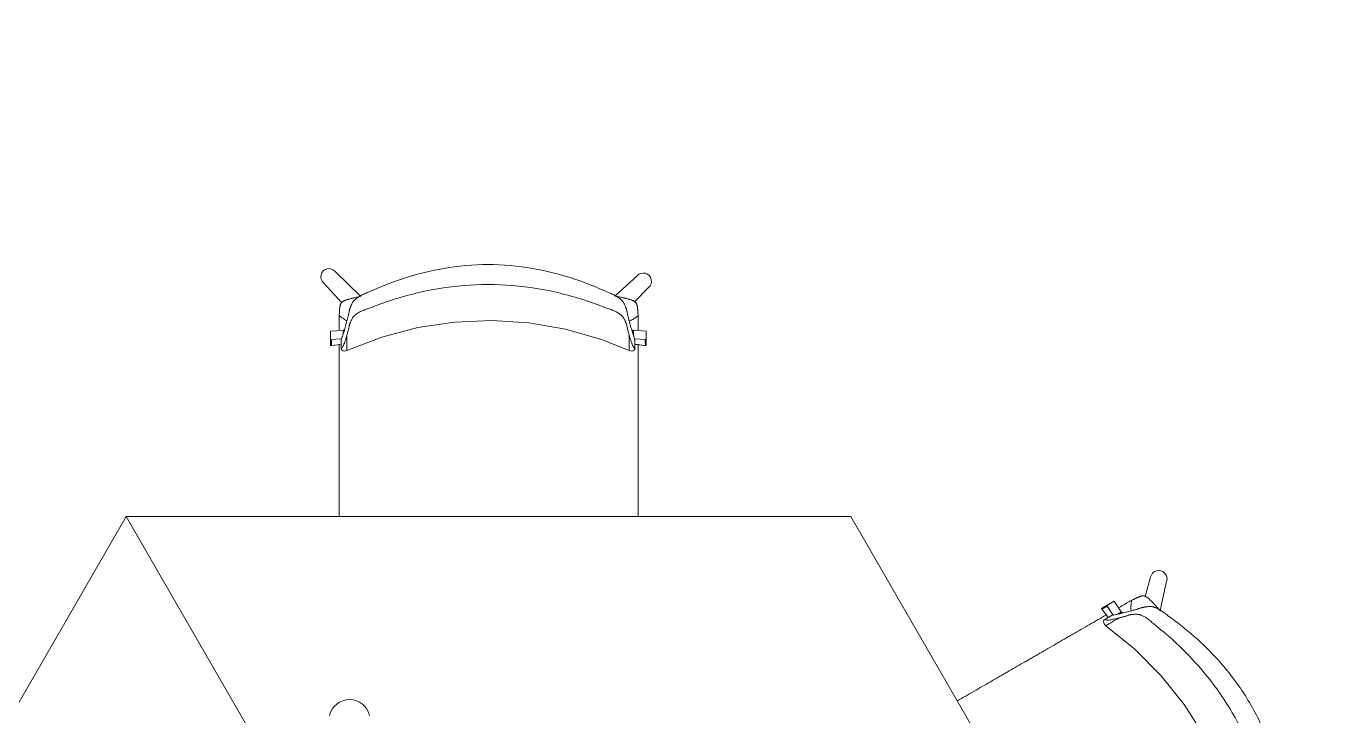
# Model space of a CAD drawing. Header units: millimetres. Extents: x 155920 to 295199, y -4084 to 97293.
# Drawn here: x 181475 to 183568, y 21402 to 22496 of the extents above; entities that cross this region are included whole.
import ezdxf

# ---------------------------------------------------------------- set-up
doc = ezdxf.new("R2010")
doc.units = ezdxf.units.MM
doc.header["$MEASUREMENT"] = 0
doc.layers.add('A-GENM', color=8, linetype='CONTINUOUS', lineweight=9)
doc.layers.add('I-FURN', color=8, linetype='CONTINUOUS', lineweight=9)
doc.layers.add('Social Distancing', color=7, linetype='CONTINUOUS')

msp = doc.modelspace()

# ---------------------------------------------------------------- linework, layer by layer
at = {"layer": 'A-GENM'}
msp.add_arc((181987.5, 21394.4), 32.5, 12.6804, 167.3196, dxfattribs=at)
at = {"layer": 'I-FURN'}
for p, q in [((182005.5, 22067), (181964.9, 22106.5)), ((181946.1, 22088.3), (181975.1, 22056.7)), ((182443.8, 22099.8), (182408.7, 22067.5)), ((182439.9, 22058.3), (182462, 22081.1)), ((182095.7, 22017.4), (182154.1, 22026.3)), ((182154.1, 22026.3), (182213.2, 22028.9)), ((182213.2, 22028.9), (182272.2, 22025)), ((182272.2, 22025), (182330.4, 22014.8)), ((181957.1, 22002), (181957.1, 21988.8)), ((181957.4, 22011.8), (181977.3, 22013.1)), ((181957.4, 21998.4), (181957.4, 22011.8)), ((181977.3, 22013.1), (181977.3, 22007.2)), ((181978.3, 22013.2), (181978.3, 22010.1)), ((181983.4, 21980.9), (182038.5, 22002.2)), ((182038.5, 22002.2), (182095.7, 22017.4)), ((182330.4, 22014.8), (182387.2, 21998.4)), ((182437.2, 22007.2), (182437.2, 22013.1)), ((182438.2, 22013.2), (182458.1, 22011.8)), ((182438.2, 22004.3), (182438.2, 22013.2)), ((182458.1, 22011.8), (182458.1, 21998.5)), ((182458.4, 21988.7), (182458.4, 22002.1)), ((181974.8, 21999.6), (181957.4, 21998.4)), ((181958, 21988.8), (181974.3, 21990.8)), ((181958.7, 21988.8), (181974.3, 21990.7)), ((181974.3, 21984.5), (181974.3, 21998.2)), ((181974.3, 21982.5), (181975.8, 21981.4)), ((181975.8, 21981.4), (181977.6, 21980.7)), ((181977.6, 21980.7), (181979.1, 21980.3)), ((181981.3, 21980.4), (181983.4, 21980.9)), ((182387.2, 21998.4), (182431.2, 21980.9)), ((182433.3, 21980.4), (182431.2, 21980.9)), ((182437, 21980.7), (182435.5, 21980.3)), ((182438.7, 21981.4), (182437, 21980.7)), ((182440.3, 21982.5), (182438.7, 21981.4)), ((182458.1, 21998.5), (182439.7, 21999.7)), ((182457.1, 21998.4), (182439.8, 21999.6)), ((182440.3, 21984.5), (182440.3, 21998.2)), ((182440.3, 21990.9), (182458.4, 21988.7)), ((182440.3, 21990.8), (182456.7, 21988.8)), ((181979.1, 21980.3), (181981.3, 21980.4)), ((182435.5, 21980.3), (182433.3, 21980.4)), ((181633, 21717.5), (181058.1, 20721.5)), ((182188.1, 20756.2), (181633, 21717.5)), ((182783, 21717.5), (181633, 21717.5)), ((181633, 21717.5), (182188.1, 20756.2)), ((183358.1, 20721.6), (182783, 21717.5)), ((183258.7, 21621.1), (183250.1, 21590.6)), ((183273.7, 21568.2), (183284, 21614.7)), ((183189.2, 21576.4), (183200.7, 21583)), ((183200.7, 21583), (183211.9, 21566.5)), ((183192.1, 21578.5), (183180.6, 21571.8)), ((183180.6, 21571.8), (183191.5, 21557.2)), ((183181, 21571), (183191.4, 21557.1)), ((183199.4, 21561.1), (183189.2, 21576.4)), ((183199.3, 21561.1), (183189.6, 21575.5)), ((183211.9, 21566.5), (183204.3, 21562.1)), ((183212.3, 21565.6), (183207.2, 21562.7)), ((183184.1, 21550.8), (183184.2, 21553)), ((183184.5, 21548.6), (183184.1, 21550.8)), ((183185, 21547.2), (183184.5, 21548.6)), ((183186.1, 21545.6), (183185, 21547.2)), ((183197.8, 21560.8), (183186, 21554)), ((183187.4, 21544.3), (183186.1, 21545.6)), ((183187.4, 21544.3), (183233.4, 21507.2)), ((183233.4, 21507.2), (183275.1, 21465.3)), ((183275.1, 21465.3), (183312.1, 21419.1)), ((183312.1, 21419.1), (183343.8, 21369.3))]:
    msp.add_line(p, q, dxfattribs=at)
for centre, start, end in [((181954.9, 22098), 40.4176, 228.0338), ((182453.6, 22091), 310.3941, 138.0104), ((183271.6, 21618.7), 341.9896, 169.6059)]:
    msp.add_arc(centre, 13.1, start, end, dxfattribs=at)
for centre, major_axis, start_param, end_param in [((181940.6, 22007.4), (17.4, 0), 5.960696, 6.044337), ((182474.9, 22007.5), (17.4, 0), 3.380441, 3.464082), ((181940.6, 21994.1), (17.4, 0), 5.960696, 6.540192), ((181941.6, 21994.1), (17.4, 0), 5.960696, 6.540192), ((182474, 21994.1), (17.4, 0), 2.884586, 3.464082), ((182474.9, 21994.1), (17.4, 0), 2.884586, 3.464082), ((183177, 21588.8), (-8.7, 15.1), 2.819103, 3.398599), ((183177.5, 21587.9), (-8.7, 15.1), 2.819103, 3.398599), ((183188.6, 21595.4), (-8.7, 15.1), 2.819103, 2.902745)]:
    msp.add_ellipse(centre, major_axis=major_axis, ratio=0.978487, start_param=start_param, end_param=end_param, dxfattribs=at)
for points, knots in [([(182019.2, 22074.3), (182035.2, 22081.8), (182068.1, 22094.9), (182125, 22110.7), (182189.5, 22119.2), (182260.5, 22116), (182318.3, 22103.6), (182363, 22088.4), (182384.7, 22079.3), (182395.4, 22074.3)], [-1, -1, -1, -1, -0.863636, -0.727273, -0.545455, -0.363636, -0.181818, -0.090909, 0, 0, 0, 0]), ([(182395.4, 22048.2), (182383.5, 22053.1), (182359.3, 22061.9), (182309.7, 22075.9), (182246, 22086.3), (182168.6, 22086.3), (182104.8, 22075.9), (182055.3, 22061.9), (182031.1, 22053.1), (182019.2, 22048.2)], [-1, -1, -1, -1, -0.9, -0.8, -0.6, -0.4, -0.2, -0.1, 0, 0, 0, 0]), ([(181971.1, 22036.5), (181971.2, 22037.6), (181971.3, 22039.2), (181971.4, 22041.2), (181971.5, 22042.3), (181971.5, 22043.1), (181971.6, 22043.9), (181971.6, 22044.9), (181971.7, 22046.1), (181971.9, 22047.4), (181971.9, 22048.3), (181972, 22048.8), (181972, 22049.2), (181972.1, 22049.6), (181972.2, 22050.1), (181972.3, 22051), (181972.5, 22052.2), (181972.8, 22053.5), (181973.3, 22054.7), (181973.9, 22056), (181974.8, 22057.1), (181975.8, 22058), (181976.6, 22058.7), (181977.3, 22059.1), (181978, 22059.5), (181979, 22060), (181980.3, 22060.6), (181982, 22061.3), (181983.8, 22061.9), (181985.5, 22062.4), (181987.1, 22062.8), (181988.7, 22063.3), (181990.3, 22063.7), (181992.2, 22064.2), (181994.6, 22064.8), (181999.1, 22065.8), (182002.8, 22066.6), (182005.1, 22067.1)], [0, 0, 0, 0, 0.0625, 0.09375, 0.109375, 0.125, 0.140625, 0.15625, 0.1875, 0.21875, 0.234375, 0.242188, 0.25, 0.257812, 0.265625, 0.28125, 0.3125, 0.34375, 0.375, 0.40625, 0.4375, 0.46875, 0.484375, 0.5, 0.515625, 0.53125, 0.5625, 0.59375, 0.625, 0.65625, 0.6875, 0.71875, 0.75, 0.78125, 0.8125, 0.875, 1, 1, 1, 1]), ([(181976.7, 22005.3), (181977.4, 22007.2), (181978.5, 22010.4), (181979.9, 22015.5), (181981, 22019.5), (181982.2, 22023.8), (181983.4, 22028.3), (181984.4, 22032.3), (181985.3, 22035.7), (181985.9, 22037.8), (181986.3, 22039.5), (181986.6, 22041.2), (181986.9, 22042.9), (181987.2, 22044.7), (181987.6, 22046), (181987.9, 22047.2), (181988.2, 22048), (181988.4, 22048.5), (181988.6, 22048.9), (181988.8, 22049.3), (181989, 22049.8), (181989.3, 22050.7), (181989.9, 22052), (181990.5, 22053.7), (181991.3, 22055.4), (181992.2, 22057.1), (181993.3, 22058.8), (181994.5, 22060.2), (181995.4, 22061.2), (181996, 22061.8), (181996.5, 22062.2), (181997, 22062.6), (181997.6, 22063.1), (181998.8, 22064.1), (182000.7, 22065.4), (182003.2, 22067), (182006.8, 22069.1), (182011.9, 22071.5), (182016.6, 22073.4), (182019.2, 22074.3)], [0, 0, 0, 0, 0.142857, 0.214286, 0.285714, 0.357143, 0.428571, 0.5, 0.535714, 0.571429, 0.589286, 0.607143, 0.642857, 0.660714, 0.678571, 0.696429, 0.705357, 0.709821, 0.714286, 0.71875, 0.723214, 0.732143, 0.75, 0.767857, 0.785714, 0.803571, 0.821429, 0.839286, 0.848214, 0.852679, 0.857143, 0.861607, 0.866071, 0.875, 0.892857, 0.910714, 0.928571, 0.964286, 1, 1, 1, 1]), ([(182395.4, 22074.3), (182398, 22073.4), (182402.7, 22071.5), (182407.8, 22069.1), (182411.4, 22067), (182413.9, 22065.4), (182415.7, 22064.1), (182416.9, 22063.1), (182417.6, 22062.6), (182418.1, 22062.2), (182418.6, 22061.8), (182419.1, 22061.2), (182420.1, 22060.2), (182421.2, 22058.8), (182422.4, 22057.1), (182423.3, 22055.4), (182424.1, 22053.7), (182424.7, 22052), (182425.2, 22050.7), (182425.6, 22049.8), (182425.8, 22049.3), (182426, 22048.9), (182426.1, 22048.5), (182426.3, 22048), (182426.7, 22047.2), (182427, 22046), (182427.4, 22044.7), (182427.7, 22042.9), (182428, 22041.2), (182428.3, 22039.5), (182428.6, 22038.2), (182428.9, 22036.9), (182429.4, 22035.2), (182430.1, 22032.3), (182431.2, 22028.3), (182432.4, 22023.8), (182433.5, 22019.5), (182434.7, 22015.5), (182435.8, 22011.7), (182436.8, 22008.3), (182437.5, 22006.3), (182437.9, 22005.3)], [0, 0, 0, 0, 0.035714, 0.071429, 0.089286, 0.107143, 0.125, 0.133929, 0.138393, 0.142857, 0.147321, 0.151786, 0.160714, 0.178571, 0.196429, 0.214286, 0.232143, 0.25, 0.267857, 0.276786, 0.28125, 0.285714, 0.290179, 0.294643, 0.303571, 0.321429, 0.339286, 0.357143, 0.392857, 0.410714, 0.428571, 0.446429, 0.464286, 0.5, 0.571429, 0.642857, 0.714286, 0.785714, 0.857143, 0.928571, 1, 1, 1, 1]), ([(182411.3, 22067.1), (182413.7, 22066.6), (182417.4, 22065.8), (182421.9, 22064.8), (182424.3, 22064.2), (182426.2, 22063.7), (182427.8, 22063.3), (182429.4, 22062.8), (182431, 22062.4), (182432.7, 22061.9), (182434.5, 22061.3), (182436.2, 22060.6), (182437.5, 22060), (182438.5, 22059.5), (182439.2, 22059.1), (182439.8, 22058.7), (182440.7, 22058), (182441.7, 22057.1), (182442.6, 22056), (182443.2, 22054.7), (182443.6, 22053.5), (182444, 22052.2), (182444.2, 22051), (182444.3, 22050.1), (182444.4, 22049.6), (182444.4, 22049.2), (182444.5, 22048.8), (182444.5, 22048.3), (182444.6, 22047.4), (182444.7, 22046.1), (182444.8, 22044.9), (182444.9, 22043.9), (182445, 22043.1), (182445, 22042.3), (182445.1, 22041.2), (182445.2, 22039.2), (182445.3, 22037.6), (182445.4, 22036.5)], [0, 0, 0, 0, 0.125, 0.1875, 0.21875, 0.25, 0.28125, 0.3125, 0.34375, 0.375, 0.40625, 0.4375, 0.46875, 0.484375, 0.5, 0.515625, 0.53125, 0.5625, 0.59375, 0.625, 0.65625, 0.6875, 0.71875, 0.734375, 0.742188, 0.75, 0.757812, 0.765625, 0.78125, 0.8125, 0.84375, 0.859375, 0.875, 0.890625, 0.90625, 0.9375, 1, 1, 1, 1]), ([(182019.2, 22048.2), (182016.7, 22047.5), (182012, 22046), (182007, 22043.9), (182003.4, 22042.1), (182000.9, 22040.7), (181999, 22039.4), (181997.8, 22038.6), (181997.2, 22038.1), (181996.7, 22037.7), (181996.2, 22037.3), (181995.6, 22036.8), (181994.7, 22035.8), (181993.5, 22034.5), (181992.3, 22032.7), (181991.3, 22031), (181990.5, 22029.3), (181989.8, 22027.7), (181989.2, 22026.4), (181988.8, 22025.5), (181988.6, 22025.1), (181988.4, 22024.7), (181988.3, 22024.4), (181988.1, 22023.9), (181987.8, 22023.2), (181987.4, 22022.1), (181987.1, 22021), (181986.8, 22019.5), (181986.6, 22018), (181986.3, 22016.5), (181986, 22015.4), (181985.7, 22014.2), (181985.3, 22012.6), (181984.5, 22009.8), (181983.9, 22007.4), (181983.4, 22005.9)], [0, 0, 0, 0, 0.0625, 0.125, 0.15625, 0.1875, 0.21875, 0.234375, 0.242188, 0.25, 0.257812, 0.265625, 0.28125, 0.3125, 0.34375, 0.375, 0.40625, 0.4375, 0.46875, 0.484375, 0.492188, 0.5, 0.507812, 0.515625, 0.53125, 0.5625, 0.59375, 0.625, 0.6875, 0.71875, 0.75, 0.78125, 0.8125, 0.875, 1, 1, 1, 1]), ([(182431.2, 22005.9), (182430.7, 22007.4), (182430.1, 22009.8), (182429.3, 22012.6), (182428.9, 22014.2), (182428.6, 22015.4), (182428.3, 22016.5), (182428, 22018), (182427.8, 22019.5), (182427.5, 22021), (182427.2, 22022.1), (182426.8, 22023.2), (182426.5, 22023.9), (182426.3, 22024.4), (182426.1, 22024.7), (182426, 22025.1), (182425.7, 22025.5), (182425.4, 22026.4), (182424.8, 22027.7), (182424.1, 22029.3), (182423.3, 22031), (182422.3, 22032.7), (182421.1, 22034.5), (182419.9, 22035.8), (182419, 22036.8), (182418.4, 22037.3), (182417.9, 22037.7), (182417.4, 22038.1), (182416.8, 22038.6), (182415.5, 22039.4), (182413.7, 22040.7), (182411.2, 22042.1), (182407.6, 22043.9), (182402.6, 22046), (182397.9, 22047.5), (182395.4, 22048.2)], [0, 0, 0, 0, 0.125, 0.1875, 0.21875, 0.25, 0.28125, 0.3125, 0.375, 0.40625, 0.4375, 0.46875, 0.484375, 0.492188, 0.5, 0.507812, 0.515625, 0.53125, 0.5625, 0.59375, 0.625, 0.65625, 0.6875, 0.71875, 0.734375, 0.742188, 0.75, 0.757812, 0.765625, 0.78125, 0.8125, 0.84375, 0.875, 0.9375, 1, 1, 1, 1]), ([(181971.1, 22036.5), (181973, 22034.9), (181976.8, 22032.1), (181981.1, 22029.5), (181983.4, 22028.3), (181983.8, 22028.2)], [0, 0, 0, 0, 0.02777778, 0.05555556, 0.06066679, 0.06066679, 0.06066679, 0.06066679]), ([(182431.4, 22027.5), (182432.2, 22027.9), (182435, 22029.3), (182439.7, 22032.1), (182443.5, 22034.9), (182445.4, 22036.5)], [0.93303317, 0.93303317, 0.93303317, 0.93303317, 0.94444444, 0.97222222, 1, 1, 1, 1]), ([(181983.4, 21981.6), (181983.4, 21981.8), (181983.4, 21982.5), (181983.4, 21984.5), (181983.4, 21988.4), (181983.4, 21995.6), (181983.4, 22002.1), (181983.4, 22005.9)], [0.4444444, 0.4444444, 0.4444444, 0.4444444, 0.5138889, 0.5833333, 0.7222222, 0.8611111, 1, 1, 1, 1]), ([(182431.2, 22005.9), (182431.2, 22002.9), (182431.2, 21997.5), (182431.2, 21991.1), (182431.2, 21986.3), (182431.2, 21983.7), (182431.2, 21982.3), (182431.2, 21981.8), (182431.2, 21981.6)], [0, 0, 0, 0, 0.1111111, 0.2222222, 0.3333333, 0.4444444, 0.5, 0.5555556, 0.5555556, 0.5555556, 0.5555556]), ([(181970.9, 21717.2), (181970.9, 21717.3), (181970.9, 21720), (181970.9, 21725.1), (181970.9, 21732.7), (181970.9, 21740.4), (181970.9, 21750.4), (181970.9, 21762.9), (181970.9, 21775.4), (181970.9, 21785.4), (181970.9, 21793), (181970.9, 21800.7), (181970.9, 21810.8), (181970.9, 21823.3), (181970.9, 21838.2), (181970.9, 21853.4), (181970.9, 21868.5), (181970.9, 21883.4), (181970.9, 21895.9), (181970.9, 21905.9), (181970.9, 21913.5), (181970.9, 21921.1), (181970.9, 21931), (181970.9, 21943.3), (181970.9, 21955.6), (181970.9, 21965.7), (181970.9, 21973.5), (181970.9, 21981.3), (181970.9, 21987.1), (181970.9, 21990.4), (181970.9, 21991.1)], [-0.7511307, -0.7511307, -0.7511307, -0.7511307, -0.75, -0.7321429, -0.7142857, -0.6964286, -0.6785714, -0.6428571, -0.6071429, -0.5892857, -0.5714286, -0.5535714, -0.5357143, -0.5, -0.4642857, -0.4285714, -0.3928571, -0.3571429, -0.3214286, -0.3035714, -0.2857143, -0.2678571, -0.25, -0.2142857, -0.1785714, -0.1607143, -0.1428571, -0.125, -0.1071429, -0.1022726, -0.1022726, -0.1022726, -0.1022726]), ([(181974.3, 21984.5), (181974.3, 21984), (181974.3, 21983.2), (181974.3, 21982.5), (181974.3, 21982.4), (181974.3, 21983), (181974.3, 21983.8), (181974.3, 21984.2)], [0, 0, 0, 0, 0.125, 0.25, 0.375, 0.5, 0.5828112, 0.5828112, 0.5828112, 0.5828112]), ([(182440.3, 21984.2), (182440.3, 21983.8), (182440.3, 21983), (182440.3, 21982.4), (182440.3, 21982.5), (182440.3, 21983.2), (182440.3, 21984), (182440.3, 21984.5)], [0.4162183, 0.4162183, 0.4162183, 0.4162183, 0.5, 0.625, 0.75, 0.875, 1, 1, 1, 1]), ([(182445.6, 21991), (182445.6, 21990.6), (182445.6, 21985), (182445.6, 21974.2), (182445.6, 21958.8), (182445.6, 21943.7), (182445.6, 21931.3), (182445.6, 21921.2), (182445.6, 21913.5), (182445.6, 21905.8), (182445.6, 21895.7), (182445.6, 21883.3), (182445.6, 21870.8), (182445.6, 21860.8), (182445.6, 21853.3), (182445.6, 21845.7), (182445.6, 21835.7), (182445.6, 21823.4), (182445.6, 21811), (182445.6, 21801), (182445.6, 21793.4), (182445.6, 21785.7), (182445.6, 21775.6), (182445.6, 21763.1), (182445.6, 21747.9), (182445.6, 21732.6), (182445.6, 21722.3), (182445.6, 21717.2), (182445.6, 21717.1)], [-0.896036, -0.896036, -0.896036, -0.896036, -0.8928571, -0.8571429, -0.8214286, -0.7857143, -0.75, -0.7321429, -0.7142857, -0.6964286, -0.6785714, -0.6428571, -0.6071429, -0.5892857, -0.5714286, -0.5535714, -0.5357143, -0.5, -0.4642857, -0.4464286, -0.4285714, -0.4107143, -0.3928571, -0.3571429, -0.3214286, -0.2857143, -0.25, -0.2493139, -0.2493139, -0.2493139, -0.2493139]), ([(183228.5, 21584.4), (183228, 21582), (183227.5, 21577.2), (183227.4, 21571.8), (183227.6, 21568.6), (183227.7, 21567.8)], [0, 0, 0, 0, 0.02777778, 0.05555556, 0.06696683, 0.06696683, 0.06696683, 0.06696683]), ([(183228.5, 21584.4), (183229.5, 21584.9), (183230.9, 21585.6), (183232.7, 21586.5), (183233.7, 21587), (183234.4, 21587.3), (183235.1, 21587.7), (183236, 21588.1), (183237.1, 21588.7), (183238.3, 21589.2), (183239.1, 21589.5), (183239.6, 21589.7), (183239.9, 21589.9), (183240.3, 21590.1), (183240.8, 21590.2), (183241.6, 21590.6), (183242.7, 21591), (183244.1, 21591.4), (183245.3, 21591.6), (183246.7, 21591.7), (183248.2, 21591.5), (183249.5, 21591.1), (183250.5, 21590.7), (183251.2, 21590.3), (183251.9, 21589.9), (183252.8, 21589.3), (183254, 21588.5), (183255.4, 21587.3), (183256.8, 21586.1), (183258.1, 21584.8), (183259.3, 21583.7), (183260.4, 21582.6), (183261.6, 21581.3), (183263, 21580), (183264.7, 21578.1), (183267.8, 21574.8), (183270.4, 21572), (183272, 21570.2)], [0, 0, 0, 0, 0.0625, 0.09375, 0.109375, 0.125, 0.140625, 0.15625, 0.1875, 0.21875, 0.234375, 0.242188, 0.25, 0.257812, 0.265625, 0.28125, 0.3125, 0.34375, 0.375, 0.40625, 0.4375, 0.46875, 0.484375, 0.5, 0.515625, 0.53125, 0.5625, 0.59375, 0.625, 0.65625, 0.6875, 0.71875, 0.75, 0.78125, 0.8125, 0.875, 1, 1, 1, 1]), ([(183205.2, 21562.3), (183207.2, 21562.6), (183210.5, 21563.3), (183215.6, 21564.6), (183219.7, 21565.7), (183223.9, 21566.8), (183228.4, 21568), (183232.5, 21569.1), (183235.8, 21570), (183238, 21570.6), (183239.6, 21571.1), (183241.2, 21571.7), (183242.9, 21572.3), (183244.5, 21572.8), (183245.9, 21573.2), (183247.1, 21573.5), (183248, 21573.7), (183248.5, 21573.7), (183248.9, 21573.8), (183249.3, 21573.8), (183249.9, 21573.9), (183250.8, 21574), (183252.2, 21574.3), (183254, 21574.5), (183255.8, 21574.7), (183257.8, 21574.7), (183259.8, 21574.6), (183261.7, 21574.3), (183263, 21574), (183263.8, 21573.8), (183264.4, 21573.6), (183265, 21573.4), (183265.8, 21573.1), (183267.2, 21572.5), (183269.3, 21571.6), (183271.9, 21570.2), (183275.5, 21568.1), (183280.2, 21564.9), (183284.1, 21561.8), (183286.2, 21560)], [0, 0, 0, 0, 0.142857, 0.214286, 0.285714, 0.357143, 0.428571, 0.5, 0.535714, 0.571429, 0.589286, 0.607143, 0.642857, 0.660714, 0.678571, 0.696429, 0.705357, 0.709821, 0.714286, 0.71875, 0.723214, 0.732143, 0.75, 0.767857, 0.785714, 0.803571, 0.821429, 0.839286, 0.848214, 0.852679, 0.857143, 0.861607, 0.866071, 0.875, 0.892857, 0.910714, 0.928571, 0.964286, 1, 1, 1, 1]), ([(183263.6, 21547), (183261.7, 21548.8), (183258.1, 21552.1), (183253.8, 21555.4), (183250.4, 21557.6), (183247.9, 21559), (183245.9, 21560), (183244.6, 21560.6), (183243.8, 21560.9), (183243.2, 21561.2), (183242.7, 21561.4), (183241.9, 21561.6), (183240.6, 21562), (183238.8, 21562.3), (183236.8, 21562.5), (183234.8, 21562.5), (183232.9, 21562.4), (183231.1, 21562.2), (183229.7, 21562), (183228.8, 21561.9), (183228.3, 21561.9), (183227.9, 21561.8), (183227.5, 21561.8), (183227, 21561.7), (183226.2, 21561.6), (183225.1, 21561.4), (183224, 21561.1), (183222.5, 21560.6), (183221.2, 21560.1), (183219.7, 21559.6), (183218.6, 21559.2), (183217.4, 21558.9), (183215.8, 21558.5), (183213, 21557.8), (183210.6, 21557.1), (183209, 21556.8)], [0, 0, 0, 0, 0.0625, 0.125, 0.15625, 0.1875, 0.21875, 0.234375, 0.242188, 0.25, 0.257812, 0.265625, 0.28125, 0.3125, 0.34375, 0.375, 0.40625, 0.4375, 0.46875, 0.484375, 0.492188, 0.5, 0.507812, 0.515625, 0.53125, 0.5625, 0.59375, 0.625, 0.6875, 0.71875, 0.75, 0.78125, 0.8125, 0.875, 1, 1, 1, 1]), ([(183214.8, 21564.5), (183214.4, 21564.7), (183213.5, 21565.1), (183212.7, 21565.4), (183212.2, 21565.6)], [-0.5281276, -0.5281276, -0.5281276, -0.5281276, -0.3333333, -0.1189454, -0.1189454, -0.1189454, -0.1189454]), ([(182951.7, 21424.8), (182951.8, 21424.9), (182956.3, 21427.4), (182965.2, 21432.6), (182978.5, 21440.3), (182991.6, 21447.8), (183002.5, 21454.1), (183011.2, 21459.2), (183017.8, 21463), (183024.4, 21466.8), (183033.1, 21471.8), (183043.8, 21478), (183054.5, 21484.2), (183063.1, 21489.1), (183069.7, 21492.9), (183076.3, 21496.7), (183084.9, 21501.7), (183095.7, 21507.9), (183106.5, 21514.2), (183115.2, 21519.2), (183121.9, 21523.1), (183128.5, 21526.9), (183137.2, 21531.9), (183148, 21538.2), (183161.1, 21545.7), (183174.5, 21553.4), (183183.8, 21558.8), (183188.6, 21561.6), (183189, 21561.8)], [-0.751114, -0.751114, -0.751114, -0.751114, -0.75, -0.7142857, -0.6785714, -0.6428571, -0.6071429, -0.5892857, -0.5714286, -0.5535714, -0.5357143, -0.5, -0.4642857, -0.4464286, -0.4285714, -0.4107143, -0.3928571, -0.3571429, -0.3214286, -0.3035714, -0.2857143, -0.2678571, -0.25, -0.2142857, -0.1785714, -0.1428571, -0.1071429, -0.103964, -0.103964, -0.103964, -0.103964]), ([(183187.4, 21544.3), (183187.4, 21544.3), (183187.5, 21544.4), (183188, 21544.6), (183188.8, 21545.1), (183190.5, 21546.1), (183193.9, 21548), (183200.1, 21551.6), (183205.8, 21554.9), (183209, 21556.8)], [0.3374293, 0.3374293, 0.3374293, 0.3374293, 0.3888889, 0.4444444, 0.5138889, 0.5833333, 0.7222222, 0.8611111, 1, 1, 1, 1]), ([(183451.7, 21221.1), (183450, 21233.9), (183445.5, 21259.2), (183432.9, 21309.2), (183410, 21369.5), (183371.3, 21436.6), (183330.4, 21486.6), (183293.5, 21522.6), (183273.8, 21539.1), (183263.6, 21547)], [-1, -1, -1, -1, -0.9, -0.8, -0.6, -0.4, -0.2, -0.1, 0, 0, 0, 0]), ([(183286.2, 21560), (183300.7, 21549.8), (183328.5, 21528), (183370.6, 21486.6), (183410.2, 21434.9), (183443, 21371.9), (183461.1, 21315.6), (183470.3, 21269.3), (183473.3, 21245.9), (183474.3, 21234.1)], [-1, -1, -1, -1, -0.863636, -0.727273, -0.545455, -0.363636, -0.181818, -0.090909, 0, 0, 0, 0])]:
    msp.add_open_spline(points, degree=3, knots=knots, dxfattribs=at)
for points in [[(182407.7, 22067.8), (182408.9, 22067.6), (182410.1, 22067.3), (182411.3, 22067.1)], [(182411.3, 22067.1), (182410.1, 22067.3), (182408.9, 22067.6), (182407.7, 22067.8)], [(181970.9, 22032.7), (181970.9, 22033.3), (181971, 22034.6), (181971.1, 22035.9), (181971.1, 22036.5)], [(181970.9, 22013.7), (181970.9, 22020.2), (181970.9, 22026.5), (181970.9, 22032.7)], [(182445.4, 22036.5), (182445.4, 22035.9), (182445.5, 22034.6), (182445.5, 22033.3), (182445.6, 22032.7)], [(182445.6, 22032.7), (182445.6, 22026.6), (182445.6, 22020.3), (182445.6, 22013.7)], [(181983.4, 22005.9), (181982.9, 22003.8), (181981.8, 22000), (181980.1, 21995), (181978.6, 21990.8), (181977.1, 21987.6), (181975.6, 21985.4), (181974.7, 21984.7), (181974.3, 21984.5)], [(181974.3, 21998.2), (181974.7, 21999.3), (181975.5, 22001.5), (181976.3, 22004), (181976.7, 22005.3)], [(181979.6, 22014.7), (181979.2, 22014.5), (181978.8, 22014.2), (181978.5, 22013.9)], [(182440.3, 21984.5), (182439.9, 21984.7), (182438.9, 21985.4), (182437.5, 21987.6), (182436, 21990.8), (182434.5, 21995), (182432.8, 22000), (182431.7, 22003.8), (182431.2, 22005.9)], [(182436.1, 22013.9), (182435.7, 22014.2), (182435.4, 22014.5), (182435, 22014.7)], [(182437.9, 22005.3), (182438.3, 22004), (182439.1, 22001.5), (182439.9, 21999.3), (182440.3, 21998.2)], [(183225.1, 21582.6), (183225.6, 21582.9), (183226.8, 21583.5), (183227.9, 21584.1), (183228.5, 21584.4)], [(183197.8, 21560.8), (183199, 21561), (183201.3, 21561.4), (183203.9, 21562), (183205.2, 21562.3)], [(183208.7, 21573.2), (183214.3, 21576.4), (183219.8, 21579.6), (183225.1, 21582.6)], [(183274.4, 21567.4), (183273.6, 21568.3), (183272.8, 21569.3), (183272, 21570.2)], [(183272, 21570.2), (183272.8, 21569.3), (183273.6, 21568.3), (183274.4, 21567.4)], [(183186, 21554), (183185.5, 21553.7), (183184.8, 21553.3), (183184.3, 21553), (183184.2, 21552.9), (183184.6, 21553.2), (183184.9, 21553.3)], [(183209, 21556.8), (183207, 21556.2), (183203.2, 21555.2), (183198, 21554.2), (183193.6, 21553.4), (183190.1, 21553.1), (183187.5, 21553.3), (183186.4, 21553.7), (183186, 21554)]]:
    msp.add_open_spline(points, degree=3, dxfattribs=at)
at = {"layer": 'Social Distancing'}
msp.add_circle((184419.4, 23370.8), 1000, dxfattribs=at)

doc.saveas('drawing.dxf')
